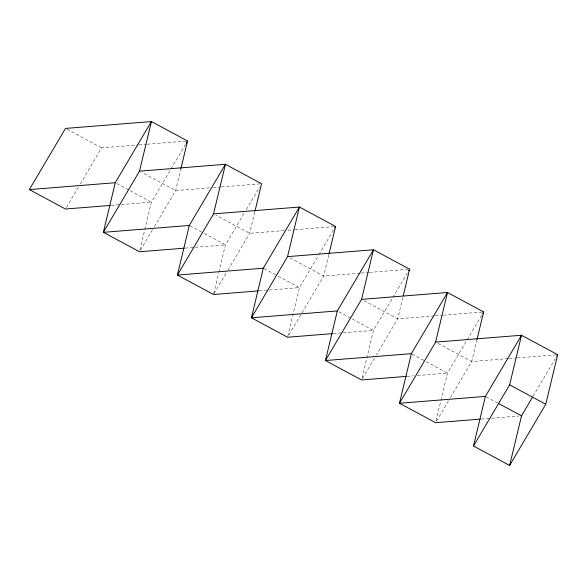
<?xml version="1.0" encoding="UTF-8"?>
<svg xmlns="http://www.w3.org/2000/svg" width="587" height="587" viewBox="0 0 587 587"><rect width="100%" height="100%" fill="white"/><g stroke="black" fill="none" stroke-linecap="round" stroke-linejoin="round"><path stroke-width="0.44" stroke-dasharray="2.94 2.2" d="M139.933 249.981L144.607 230.5M144.82 229.612L151.402 202.155L185.683 144.131M180.957 168.454L175.645 190.599L152.943 229.018M213.741 293.603L218.628 273.234M218.841 272.346L225.423 244.889L244.419 212.743M254.765 212.076L249.673 233.333L226.971 271.752M287.769 336.344L299.443 287.63L318.44 255.477M328.786 254.809L323.694 276.066L288.019 336.446M362.003 378.197L373.464 330.364L392.461 298.218M402.814 297.55L397.715 318.807L376.406 354.871M436.024 420.93L440.698 401.442M440.91 400.561L447.492 373.097L482.235 314.294M477.048 339.396L471.735 361.541L450.427 397.612M66.412 207.453L78.46 187.062M80.316 183.929L101.624 147.858L138.18 144.938M140.44 250.187L152.481 229.803M246.269 209.603L259.703 186.864M213.998 293.705L226.509 272.537M318.902 254.692L333.732 229.605M392.923 297.433L407.29 273.124M362.502 378.395L374.55 358.011M436.53 421.136L448.571 400.745M533.099 396.232L555.331 358.598M139.097 144.864L146.412 144.277M147.322 144.204L186.622 141.071M209.464 187.891L175.645 190.599L141.922 172.461M213.118 187.598L220.433 187.018M221.343 186.945L260.643 183.804M111.185 205.369L120.328 204.636M121.238 204.562L151.402 202.155L129.72 190.496M284.401 230.559L249.673 233.333L215.943 215.194M288.056 230.265L294.454 229.752M295.371 229.678L334.671 226.538M185.206 248.103L194.348 247.376M195.258 247.303L225.423 244.889L203.74 233.23M360.249 273.146L323.694 276.066L289.164 257.502M361.166 273.072L368.475 272.493M369.392 272.419L408.691 269.279M259.234 290.844L268.369 290.11M269.286 290.037L299.443 287.63L277.761 275.971M434.277 315.887L397.715 318.807L363.184 300.236M435.187 315.813L442.503 315.226M443.412 315.153L482.712 312.013M333.255 333.577L342.39 332.844M343.307 332.778L373.464 330.364L351.782 318.704M508.298 358.62L471.735 361.541L438.012 343.402M509.208 358.547L516.523 357.96M517.433 357.894L557.65 354.68M407.275 376.311L413.674 375.805M417.328 375.511L447.492 373.097L425.81 361.438M481.296 419.052L518.769 416.058M67.094 129.287L101.624 147.858M116.872 183.584L128.913 190.063M190.085 225.892L202.933 232.797M264.113 268.626L276.961 275.538M338.934 311.792L350.982 318.271M412.155 354.1L425.003 361.012M486.175 396.834L497.424 402.88"/><path stroke-width="0.88" d="M180.957 168.454L187.539 140.997L151.402 121.56L115.265 182.718L103.371 232.32L139.508 251.757L184.296 248.176M254.978 211.188L261.56 183.731L225.423 164.301L189.285 225.459L103.371 232.32L139.508 171.162L151.402 121.56L65.487 128.428L29.35 189.586L65.487 209.016L110.268 205.443M189.285 225.459L177.399 275.061L213.536 294.491L258.317 290.917M328.999 253.922L335.581 226.465L299.443 207.035L263.306 268.193L177.399 275.061L213.536 213.903L225.423 164.301L139.508 171.162M263.306 268.193L251.419 317.794L287.557 337.232L332.337 333.651M403.232 295.775L409.601 269.206L373.464 249.768L337.327 310.934L251.419 317.794L287.557 256.636L299.443 207.035L213.536 213.903M337.327 310.934L325.44 360.535L361.577 379.965L406.365 376.384M477.048 339.396L483.629 311.939L447.492 292.509L411.355 353.668L325.44 360.535L361.577 299.37L373.464 249.768L287.557 256.636M411.355 353.668L399.461 403.269L435.598 422.699L480.386 419.125M485.376 396.401L473.489 446.003L509.626 465.44L545.763 404.282L557.65 354.68L521.513 335.243L485.376 396.401L399.461 403.269L435.598 342.111L447.492 292.509L361.577 299.37M473.489 446.003L509.626 384.845L521.513 335.243L435.598 342.111M509.626 465.44L521.513 415.838L532.629 397.017M186.145 143.345L187.539 140.997M334.656 228.035L335.581 226.465M408.677 270.776L409.601 269.206M482.697 313.509L483.629 311.939M556.725 356.243L557.65 354.68M29.35 189.586L115.265 182.718M509.626 384.845L545.763 404.282M498.224 403.313L521.513 415.838"/></g></svg>
